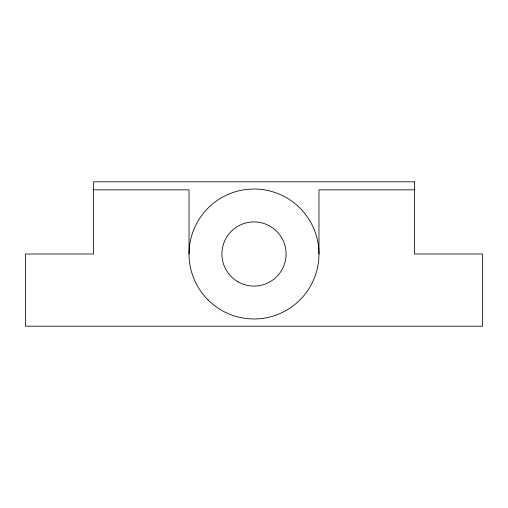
<?xml version="1.0" encoding="UTF-8"?>
<svg xmlns="http://www.w3.org/2000/svg" width="508" height="508" viewBox="0 0 508 508"><rect width="100%" height="100%" fill="white"/><g stroke="black" fill="none" stroke-linecap="round" stroke-linejoin="round"><path stroke-width="0.76" d="M93.58 189.833L189.027 189.833L189.027 254M414.42 189.833L318.973 189.833L318.973 254M414.42 181.813L93.58 181.813L93.58 254L25.4 254L25.4 326.187L482.6 326.187L482.6 254L414.42 254L414.42 181.813M237.96 281.788A32.087 32.087 0 0 0 286.087 254A32.087 32.087 0 0 0 237.96 226.212A32.087 32.087 0 0 0 237.96 281.788M208.058 299.942A64.973 64.973 0 0 0 316.757 270.815A64.973 64.973 0 0 0 237.185 191.243A64.973 64.973 0 0 0 208.058 299.942"/></g></svg>
